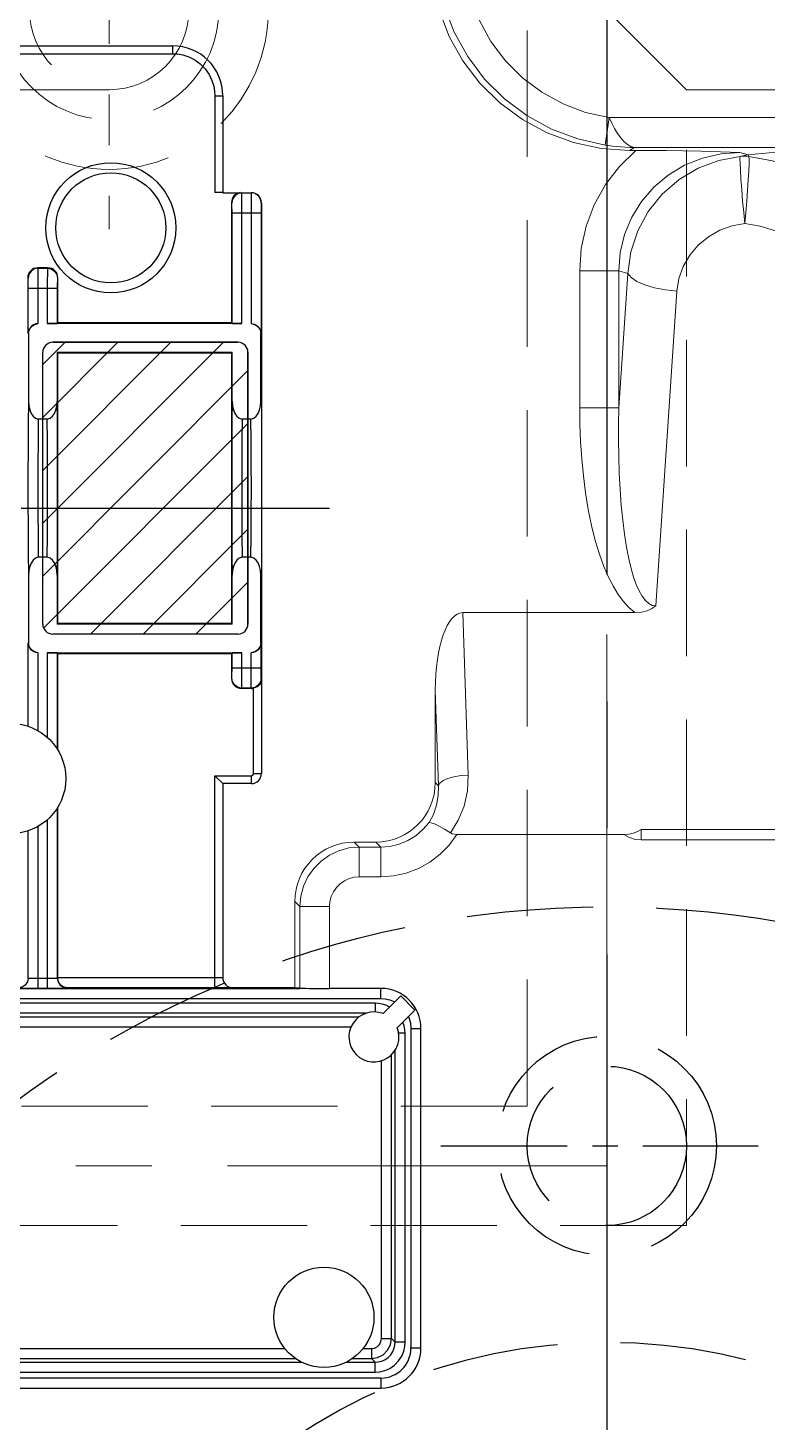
# Model space of a CAD drawing. Header units: inches. Extents: x 169168 to 170394, y -54081 to -53214.
# Drawn here: x 170102.1 to 170139.2, y -53434.4 to -53364.4 of the extents above; entities that cross this region are included whole.
import ezdxf

# ---------------------------------------------------------------- set-up
doc = ezdxf.new("R2010")
doc.units = ezdxf.units.IN
doc.header["$LTSCALE"] = 2
doc.header["$MEASUREMENT"] = 0
doc.linetypes.add('CENTER', pattern=[50.8, 31.75, -6.35, 6.35, -6.35])
doc.linetypes.add('HIDDEN', pattern=[9.525, 6.35, -3.175])
doc.layers.get('0').update_dxf_attribs({"linetype": 'CONTINUOUS'})
for name, color, linetype in [('CAV-COR', 1, 'CONTINUOUS'), ('DEFAULT_1', 7, 'CENTER'), ('y-cut', 7, 'CONTINUOUS'), ('文字', 1, 'CONTINUOUS')]:
    doc.layers.add(name, color=color, linetype=linetype)
for name, color, linetype, lineweight in [('WR', 122, 'HIDDEN', 18), ('截面', 191, 'CONTINUOUS', 15), ('枕位', 75, 'CONTINUOUS', 15)]:
    doc.layers.add(name, color=color, linetype=linetype, lineweight=lineweight)

# ---------------------------------------------------------------- blocks, each defined once
blk = doc.blocks.new('20160824.113842')
at = {"layer": '截面', "linetype": 'Continuous', "ltscale": 0.3}
h = blk.add_hatch(dxfattribs=at)
h.set_pattern_fill('ANSI31', color=256, scale=15, angle=180, style=0)
h.set_pattern_definition([(225, (341013.3881, -102926.3355), (1.325825215, -1.325825215), [])])
h.paths.add_polyline_path([(-25.924, -40.295, 0.414214), (-25.424, -40.795), (-7.807, -40.795, 0.414214), (-7.307, -40.295), (-7.307, -28.707, 0.414214), (-7.807, -28.207), (-25.424, -28.207, 0.414214), (-25.924, -28.707)])
h.paths.add_polyline_path([(49.745, -72.661, 0.196416), (49.888, -73.011), (54.532, -77.746, 0.201411), (54.889, -77.896), (63.155, -77.896, 0.414214), (63.655, -77.396), (63.655, -67.306, 0.414214), (63.155, -66.806), (50.245, -66.806, 0.414214), (49.745, -67.306)])
h.paths.add_polyline_path([(-40.588, -27.681), (-40.588, -41.321, 0.414214), (-40.088, -41.821), (-30.783, -41.821, 0.414214), (-30.283, -41.321), (-30.283, -27.681, 0.414214), (-30.783, -27.181), (-40.088, -27.181, 0.414214)])
h.paths.add_polyline_path([(-2.948, -41.321, 0.414214), (-2.448, -41.821), (6.857, -41.821, 0.414214), (7.357, -41.321), (7.357, -27.681, 0.414214), (6.857, -27.181), (-2.448, -27.181, 0.414214), (-2.948, -27.681)])
at = {"layer": 'y-cut', "linetype": 'ByBlock'}
for p, q in [((-2.448, -27.181), (6.857, -27.181)), ((-2.948, -41.321), (-2.948, -27.681)), ((7.357, -27.681), (7.357, -41.321)), ((6.857, -41.821), (-2.448, -41.821))]:
    blk.add_line(p, q, dxfattribs=at)
for centre, start, end in [((-2.448, -27.681), 90, 180), ((6.857, -27.681), 0, 90), ((-2.448, -41.321), 180, 270), ((6.857, -41.321), 270, 0)]:
    blk.add_arc(centre, 0.5, start, end, dxfattribs=at)
blk = doc.blocks.new('20140913.083227')
at = {"layer": 'WR', "linetype": 'CENTER', "ltscale": 0.2}
for p, q in [((0, 11), (0, -11)), ((-11, 0), (11, 0))]:
    blk.add_line(p, q, dxfattribs=at)
at = {"layer": 'WR', "linetype": 'HIDDEN', "ltscale": 0.5}
for radius in [8, 5.5, 4]:
    blk.add_circle((0, 0), radius, dxfattribs=at)

msp = doc.modelspace()

# ---------------------------------------------------------------- linework, layer by layer
at = {"linetype": 'CENTER', "ltscale": 0.5}
msp.add_line((170131.195, -53258.499), (170131.195, -53658.499), dxfattribs=at)
at = {"color": 8, "linetype": 'CENTER', "ltscale": 0.1}
msp.add_line((170122.849, -53420.499), (170138.787, -53420.499), dxfattribs=at)
at = {"color": 8, "linetype": 'HIDDEN', "ltscale": 0.5}
for centre, radius in [((170131.195, -53458.499), 50), ((170131.195, -53420.499), 5.5), ((170131.195, -53420.499), 4), ((170131.195, -53458.499), 28.15)]:
    msp.add_circle(centre, radius, dxfattribs=at)
at = {"layer": 'CAV-COR', "linetype": 'ByBlock'}
for p, q in [((170068.997, -53365.692), (170109.394, -53365.692)), ((170069, -53365.294), (170109.391, -53365.294)), ((170109.394, -53365.692), (170109.394, -53365.294)), ((170111.504, -53367.802), (170111.504, -53372.656)), ((170111.504, -53367.802), (170111.902, -53367.802)), ((170111.903, -53367.806), (170111.903, -53372.667)), ((170111.903, -53372.667), (170113.342, -53372.667)), ((170112.869, -53373.37), (170112.866, -53372.871)), ((170113.326, -53372.87), (170113.323, -53373.37)), ((170113.329, -53372.726), (170113.326, -53372.87)), ((170113.331, -53372.672), (170113.329, -53372.726)), ((170112.342, -53373.159), (170112.342, -53379.202)), ((170112.358, -53373.175), (170112.342, -53373.159)), ((170112.367, -53379.227), (170112.367, -53373.549)), ((170112.869, -53379.236), (170112.869, -53373.37)), ((170113.323, -53373.37), (170113.323, -53379.238)), ((170113.834, -53373.175), (170113.809, -53373.02)), ((170113.834, -53373.175), (170113.831, -53373.202)), ((170113.845, -53373.169), (170113.845, -53401.818)), ((170112.367, -53373.677), (170113.825, -53373.677)), ((170102.126, -53376.957), (170102.11, -53376.941)), ((170102.628, -53376.455), (170102.612, -53376.439)), ((170103.115, -53376.439), (170102.612, -53376.439)), ((170102.628, -53376.455), (170103.099, -53376.455)), ((170102.636, -53377.153), (170102.633, -53376.653)), ((170103.115, -53376.439), (170103.099, -53376.455)), ((170103.617, -53376.941), (170103.601, -53376.957)), ((170103.617, -53379.202), (170103.617, -53376.941)), ((170102.134, -53379.73), (170102.134, -53377.332)), ((170102.134, -53377.46), (170103.592, -53377.46)), ((170102.637, -53379.238), (170102.636, -53377.153)), ((170103.09, -53377.153), (170103.09, -53379.236)), ((170102.134, -53379.73), (170102.143, -53379.738)), ((170102.143, -53379.738), (170102.143, -53383.134)), ((170112.869, -53379.236), (170103.09, -53379.236)), ((170103.617, -53379.202), (170103.592, -53379.227)), ((170112.342, -53379.202), (170103.617, -53379.202)), ((170112.342, -53379.202), (170112.367, -53379.227)), ((170113.816, -53379.738), (170113.825, -53379.73)), ((170113.816, -53383.134), (170113.816, -53379.738)), ((170112.668, -53380.174), (170103.363, -53380.174)), ((170102.863, -53394.314), (170102.863, -53380.674)), ((170103.584, -53380.677), (170103.584, -53383.134)), ((170103.584, -53380.677), (170103.617, -53380.71)), ((170103.584, -53380.677), (170112.376, -53380.677)), ((170103.617, -53394.277), (170103.617, -53380.71)), ((170103.617, -53380.71), (170112.342, -53380.71)), ((170112.342, -53380.71), (170112.376, -53380.677)), ((170112.342, -53380.71), (170112.342, -53394.277)), ((170112.376, -53383.134), (170112.376, -53380.677)), ((170113.168, -53394.314), (170113.168, -53380.674)), ((170103.595, -53384.121), (170103.584, -53383.134)), ((170103.089, -53384.024), (170102.638, -53384.024)), ((170113.321, -53384.024), (170112.871, -53384.024)), ((170103.607, -53386.33), (170103.595, -53384.121)), ((170103.607, -53388.658), (170103.607, -53386.33)), ((170112.352, -53386.33), (170112.352, -53388.658)), ((170112.352, -53388.658), (170112.365, -53390.866)), ((170103.089, -53390.964), (170102.638, -53390.964)), ((170112.365, -53390.866), (170112.376, -53391.854)), ((170113.321, -53390.964), (170112.871, -53390.964)), ((170102.143, -53391.854), (170102.143, -53395.249)), ((170103.584, -53391.854), (170103.584, -53394.311)), ((170112.376, -53394.311), (170112.376, -53391.854)), ((170113.816, -53395.249), (170113.816, -53391.854)), ((170103.617, -53394.277), (170103.584, -53394.311)), ((170112.376, -53394.311), (170103.584, -53394.311)), ((170112.342, -53394.277), (170103.617, -53394.277)), ((170112.376, -53394.311), (170112.342, -53394.277)), ((170102.134, -53395.258), (170102.143, -53395.249)), ((170102.134, -53399.446), (170102.134, -53395.258)), ((170112.668, -53394.814), (170103.363, -53394.814)), ((170113.825, -53395.258), (170113.816, -53395.249)), ((170113.826, -53396.676), (170113.825, -53395.258)), ((170102.637, -53399.672), (170102.637, -53395.75)), ((170103.09, -53395.752), (170103.09, -53399.999)), ((170103.09, -53395.752), (170112.869, -53395.752)), ((170103.592, -53395.76), (170103.592, -53400.591)), ((170103.617, -53395.785), (170103.592, -53395.76)), ((170103.617, -53400.631), (170103.617, -53395.785)), ((170103.617, -53395.785), (170112.342, -53395.785)), ((170112.342, -53395.785), (170112.367, -53395.76)), ((170112.342, -53395.785), (170112.342, -53397.041)), ((170112.869, -53396.83), (170112.869, -53395.752)), ((170113.323, -53396.83), (170113.323, -53395.75)), ((170113.825, -53396.523), (170112.367, -53396.523)), ((170112.342, -53397.041), (170112.358, -53397.025)), ((170113.326, -53397.33), (170113.323, -53396.83)), ((170113.834, -53397.025), (170113.795, -53397.217)), ((170112.845, -53397.544), (170112.861, -53397.528)), ((170113.347, -53397.544), (170112.845, -53397.544)), ((170113.331, -53397.528), (170112.861, -53397.528)), ((170113.347, -53397.544), (170113.331, -53397.528)), ((170113.444, -53401.822), (170113.444, -53397.534)), ((170111.504, -53412.57), (170111.504, -53401.922)), ((170111.504, -53401.922), (170111.903, -53402.321)), ((170111.504, -53401.922), (170113.344, -53401.922)), ((170113.344, -53402.32), (170113.344, -53401.922)), ((170113.846, -53401.822), (170113.444, -53401.822)), ((170111.903, -53402.321), (170111.903, -53412.058)), ((170113.342, -53402.321), (170111.903, -53402.321)), ((170103.592, -53403.542), (170103.592, -53412.076)), ((170103.617, -53412.067), (170103.617, -53403.502)), ((170103.09, -53404.133), (170103.09, -53412.587)), ((170102.134, -53412.076), (170102.134, -53404.686)), ((170102.637, -53412.587), (170102.637, -53404.46)), ((170102.11, -53412.063), (170102.134, -53412.076)), ((170103.592, -53412.076), (170103.617, -53412.063)), ((170062.613, -53412.598), (170115.77, -53412.598)), ((170102.329, -53412.586), (170103.398, -53412.586)), ((170102.637, -53412.084), (170103.244, -53412.084)), ((170103.398, -53412.586), (170103.896, -53412.583)), ((170111.61, -53412.067), (170103.617, -53412.067)), ((170111.964, -53412.569), (170104.111, -53412.57)), ((170112.151, -53412.568), (170111.964, -53412.569)), ((170115.52, -53412.56), (170112.405, -53412.56)), ((170115.77, -53412.585), (170115.52, -53412.56)), ((170119.848, -53412.597), (170117.264, -53412.597)), ((170119.848, -53413.101), (170119.848, -53412.598)), ((170058.543, -53413.101), (170119.848, -53413.101)), ((170119.559, -53413.343), (170058.832, -53413.343)), ((170119.559, -53413.343), (170119.559, -53413.776)), ((170119.955, -53413.861), (170120.846, -53412.97)), ((170120.846, -53412.97), (170121.557, -53413.681)), ((170119.08, -53413.845), (170059.31, -53413.845)), ((170118.734, -53414.032), (170059.657, -53414.032)), ((170121.557, -53413.681), (170120.666, -53414.572)), ((170118.342, -53414.534), (170060.049, -53414.534)), ((170121.064, -53414.849), (170120.739, -53414.849)), ((170121.064, -53430.351), (170121.064, -53414.849)), ((170121.355, -53414.608), (170121.858, -53414.608)), ((170121.355, -53414.608), (170121.355, -53430.64)), ((170121.858, -53430.64), (170121.858, -53414.607)), ((170119.874, -53430.164), (170119.874, -53416.229)), ((170120.375, -53430.164), (170120.375, -53415.928)), ((170120.562, -53430.351), (170120.562, -53415.695)), ((170119.874, -53430.164), (170120.375, -53430.164)), ((170120.375, -53430.164), (170120.562, -53430.351)), ((170063.373, -53430.665), (170115.018, -53430.665)), ((170118.949, -53430.665), (170119.372, -53430.665)), ((170119.372, -53430.665), (170119.372, -53431.167)), ((170121.064, -53430.351), (170120.562, -53430.351)), ((170121.355, -53430.64), (170121.858, -53430.64)), ((170062.518, -53431.354), (170115.873, -53431.354)), ((170062.836, -53431.167), (170115.555, -53431.167)), ((170118.094, -53431.354), (170119.559, -53431.354)), ((170118.413, -53431.167), (170119.372, -53431.167)), ((170119.372, -53431.167), (170119.559, -53431.354)), ((170119.559, -53431.856), (170119.559, -53431.354)), ((170119.848, -53432.147), (170058.543, -53432.147)), ((170058.832, -53431.856), (170119.559, -53431.856)), ((170119.848, -53432.147), (170119.848, -53432.65)), ((170058.543, -53432.65), (170119.848, -53432.65))]:
    msp.add_line(p, q, dxfattribs=at)
for points in [[(170109.394, -53365.692), (170109.63, -53365.706), (170109.903, -53365.755), (170110.198, -53365.851), (170110.494, -53366.002), (170110.773, -53366.205), (170111.017, -53366.454), (170111.214, -53366.735), (170111.357, -53367.029), (170111.447, -53367.317), (170111.492, -53367.58), (170111.504, -53367.802)], [(170112.861, -53372.672), (170112.669, -53372.711), (170112.506, -53372.82), (170112.397, -53372.983), (170112.358, -53373.175)], [(170112.866, -53372.871), (170112.863, -53372.726), (170112.861, -53372.672)], [(170113.809, -53373.02), (170113.738, -53372.88), (170113.627, -53372.768), (170113.487, -53372.697)], [(170112.367, -53373.549), (170112.366, -53373.429), (170112.365, -53373.325), (170112.363, -53373.245), (170112.361, -53373.194), (170112.358, -53373.175)], [(170113.827, -53373.385), (170113.826, -53373.523), (170113.825, -53379.73)], [(170113.831, -53373.202), (170113.829, -53373.274), (170113.827, -53373.385)], [(170102.628, -53376.455), (170102.436, -53376.493), (170102.273, -53376.602), (170102.164, -53376.765), (170102.126, -53376.957)], [(170102.134, -53377.332), (170102.133, -53377.212), (170102.132, -53377.108), (170102.13, -53377.027), (170102.128, -53376.976), (170102.126, -53376.957)], [(170102.633, -53376.653), (170102.631, -53376.508), (170102.628, -53376.455)], [(170103.099, -53376.455), (170103.096, -53376.508), (170103.094, -53376.653), (170103.09, -53377.153)], [(170103.099, -53376.455), (170103.291, -53376.493), (170103.454, -53376.602), (170103.563, -53376.765), (170103.601, -53376.957)], [(170103.601, -53376.957), (170103.599, -53376.976), (170103.597, -53377.027), (170103.595, -53377.108), (170103.594, -53377.212), (170103.593, -53377.332), (170103.592, -53379.227)], [(170102.637, -53379.237), (170102.508, -53379.255), (170102.391, -53379.303), (170102.296, -53379.372), (170102.225, -53379.454), (170102.175, -53379.543), (170102.145, -53379.636), (170102.134, -53379.73)], [(170102.143, -53379.738), (170102.181, -53379.546), (170102.29, -53379.383), (170102.453, -53379.274), (170102.637, -53379.238)], [(170113.323, -53379.236), (170113.473, -53379.261), (170113.612, -53379.331), (170113.721, -53379.435), (170113.797, -53379.575), (170113.825, -53379.73)], [(170113.323, -53379.238), (170113.506, -53379.274), (170113.669, -53379.383), (170113.778, -53379.546), (170113.816, -53379.738)], [(170102.143, -53383.134), (170102.131, -53384.27), (170102.122, -53385.515), (170102.118, -53386.827), (170102.118, -53388.161), (170102.122, -53389.472), (170102.131, -53390.717), (170102.143, -53391.854)], [(170102.143, -53383.134), (170102.162, -53383.366), (170102.211, -53383.568), (170102.282, -53383.739), (170102.376, -53383.88), (170102.492, -53383.982), (170102.638, -53384.024)], [(170103.089, -53384.024), (170103.234, -53383.981), (170103.351, -53383.88), (170103.445, -53383.739), (170103.516, -53383.568), (170103.565, -53383.365), (170103.584, -53383.134)], [(170112.376, -53383.134), (170112.365, -53384.121), (170112.352, -53386.33)], [(170112.376, -53383.134), (170112.395, -53383.366), (170112.444, -53383.569), (170112.515, -53383.739), (170112.608, -53383.88), (170112.725, -53383.982), (170112.871, -53384.024)], [(170113.321, -53384.024), (170113.467, -53383.981), (170113.584, -53383.88), (170113.677, -53383.739), (170113.749, -53383.568), (170113.798, -53383.365), (170113.816, -53383.134)], [(170102.638, -53384.024), (170102.628, -53385.116), (170102.622, -53386.286), (170102.62, -53387.494), (170102.622, -53388.702), (170102.628, -53389.871), (170102.638, -53390.964)], [(170103.089, -53390.964), (170103.099, -53389.871), (170103.105, -53388.702), (170103.107, -53387.494), (170103.105, -53386.286), (170103.099, -53385.116), (170103.089, -53384.024)], [(170112.871, -53384.024), (170112.861, -53385.116), (170112.855, -53386.286), (170112.853, -53387.494), (170112.855, -53388.702), (170112.861, -53389.871), (170112.871, -53390.964)], [(170113.321, -53390.964), (170113.331, -53389.871), (170113.337, -53388.702), (170113.339, -53387.494), (170113.337, -53386.286), (170113.331, -53385.116), (170113.321, -53384.024)], [(170103.584, -53391.854), (170103.595, -53390.866), (170103.607, -53388.658)], [(170102.638, -53390.964), (170102.492, -53391.006), (170102.375, -53391.108), (170102.282, -53391.249), (170102.211, -53391.42), (170102.162, -53391.622), (170102.143, -53391.854)], [(170103.584, -53391.854), (170103.565, -53391.622), (170103.516, -53391.419), (170103.444, -53391.248), (170103.351, -53391.108), (170103.234, -53391.006), (170103.089, -53390.964)], [(170112.871, -53390.964), (170112.725, -53391.006), (170112.608, -53391.108), (170112.515, -53391.249), (170112.444, -53391.419), (170112.395, -53391.622), (170112.376, -53391.854)], [(170113.816, -53391.854), (170113.798, -53391.622), (170113.748, -53391.419), (170113.677, -53391.248), (170113.584, -53391.108), (170113.467, -53391.006), (170113.321, -53390.964)], [(170102.637, -53395.75), (170102.508, -53395.733), (170102.391, -53395.684), (170102.296, -53395.615), (170102.225, -53395.534), (170102.175, -53395.444), (170102.145, -53395.351), (170102.134, -53395.258)], [(170102.637, -53395.75), (170102.453, -53395.713), (170102.29, -53395.605), (170102.181, -53395.442), (170102.143, -53395.249)], [(170113.816, -53395.249), (170113.778, -53395.442), (170113.669, -53395.605), (170113.506, -53395.713), (170113.323, -53395.75)], [(170113.825, -53395.258), (170113.819, -53395.327), (170113.801, -53395.401), (170113.771, -53395.474), (170113.729, -53395.542), (170113.677, -53395.602), (170113.612, -53395.657), (170113.53, -53395.704), (170113.429, -53395.739), (170113.323, -53395.751)], [(170112.358, -53397.025), (170112.361, -53397.006), (170112.363, -53396.955), (170112.365, -53396.875), (170112.366, -53396.771), (170112.367, -53396.651), (170112.367, -53395.76)], [(170112.861, -53397.528), (170112.669, -53397.489), (170112.506, -53397.38), (170112.397, -53397.217), (170112.358, -53397.025)], [(170112.861, -53397.528), (170112.863, -53397.474), (170112.866, -53397.329), (170112.869, -53396.83)], [(170113.331, -53397.528), (170113.329, -53397.474), (170113.326, -53397.33)], [(170113.795, -53397.217), (170113.687, -53397.38), (170113.524, -53397.489), (170113.331, -53397.528)], [(170113.845, -53397.156), (170113.844, -53397.158), (170113.836, -53397.185), (170113.823, -53397.22), (170113.805, -53397.261), (170113.779, -53397.306), (170113.744, -53397.355), (170113.697, -53397.405), (170113.634, -53397.455), (170113.55, -53397.502), (170113.444, -53397.534)], [(170113.834, -53397.025), (170113.831, -53396.999), (170113.829, -53396.926), (170113.827, -53396.815), (170113.826, -53396.676)], [(170113.344, -53401.922), (170113.365, -53401.92), (170113.386, -53401.913), (170113.406, -53401.9), (170113.423, -53401.883), (170113.435, -53401.863), (170113.442, -53401.842), (170113.444, -53401.822)], [(170111.903, -53412.06), (170111.894, -53412.062), (170111.854, -53412.063), (170111.791, -53412.065), (170111.708, -53412.066), (170111.61, -53412.067)], [(170102.134, -53412.076), (170102.096, -53412.268), (170101.987, -53412.431), (170101.824, -53412.54), (170101.632, -53412.578)], [(170101.686, -53412.581), (170101.83, -53412.583), (170102.329, -53412.586)], [(170102.134, -53412.076), (170102.161, -53412.078), (170102.234, -53412.081), (170102.344, -53412.082), (170102.483, -53412.084), (170102.637, -53412.084)], [(170103.244, -53412.084), (170103.383, -53412.082), (170103.493, -53412.081), (170103.566, -53412.078), (170103.592, -53412.076)], [(170103.592, -53412.076), (170103.631, -53412.268), (170103.74, -53412.431), (170103.903, -53412.54), (170104.095, -53412.578)], [(170104.111, -53412.57), (170104.003, -53412.557), (170103.895, -53412.518), (170103.795, -53412.451), (170103.708, -53412.354), (170103.644, -53412.226), (170103.617, -53412.067)], [(170103.896, -53412.583), (170104.041, -53412.581), (170104.095, -53412.578)], [(170112.408, -53412.562), (170112.381, -53412.564), (170112.293, -53412.566), (170112.151, -53412.568)], [(170120.286, -53413.53), (170120.092, -53413.441), (170119.902, -53413.383), (170119.723, -53413.352), (170119.559, -53413.343)], [(170119.848, -53413.101), (170120.061, -53413.116), (170120.298, -53413.169), (170120.545, -53413.271)], [(170121.23, -53414.007), (170121.328, -53414.323), (170121.355, -53414.608)], [(170121.064, -53414.849), (170121.053, -53414.669), (170121.018, -53414.48), (170120.954, -53414.283)], [(170119.372, -53431.167), (170119.681, -53431.118), (170119.961, -53430.975), (170120.183, -53430.754), (170120.326, -53430.474), (170120.375, -53430.164)], [(170119.372, -53430.665), (170119.526, -53430.641), (170119.667, -53430.57), (170119.778, -53430.458), (170119.849, -53430.318), (170119.874, -53430.164)], [(170119.559, -53431.856), (170119.792, -53431.838), (170120.041, -53431.777), (170120.296, -53431.664), (170120.533, -53431.499), (170120.736, -53431.29), (170120.892, -53431.051), (170120.995, -53430.802), (170121.049, -53430.565), (170121.064, -53430.351)], [(170119.559, -53431.354), (170119.715, -53431.342), (170119.881, -53431.302), (170120.05, -53431.227), (170120.209, -53431.117), (170120.344, -53430.977), (170120.448, -53430.818), (170120.517, -53430.652), (170120.552, -53430.494), (170120.562, -53430.351)]]:
    msp.add_lwpolyline(points, dxfattribs=at)
for centre, radius in [((170106.28, -53374.429), 3.266), ((170106.28, -53374.429), 2.764), ((170101.255, -53402.066), 2.764), ((170116.984, -53429.101), 2.513)]:
    msp.add_circle(centre, radius, dxfattribs=at)
for centre, radius, start, end in [((170103.363, -53380.674), 0.5, 90, 180), ((170112.668, -53380.674), 0.5, 0, 90), ((170103.363, -53394.314), 0.5, 180, 270), ((170112.668, -53394.314), 0.5, 270, 0), ((170119.496, -53415.031), 1.256, 68.57818, 21.42182), ((170119.848, -53430.64), 2.01, 270, 0), ((170119.848, -53430.64), 1.507, 270, 0)]:
    msp.add_arc(centre, radius, start, end, dxfattribs=at)
for centre, major_axis, ratio, start_param, end_param in [((170109.39, -53367.807), (-1.777, -1.777), 0.999695, 8.639532, 10.210024), ((170111.504, -53372.663), (0.402, 0), 0.017455, 0.043803, 1.570796), ((170112.845, -53373.159), (0.355, -0.355), 0.999695, 2.489816, 3.926839), ((170113.342, -53373.169), (0.225, 0.45), 0.99981, -1.107103, 0.463541), ((170102.612, -53376.941), (0.355, -0.355), 0.999695, 2.356347, 3.926839), ((170103.115, -53376.941), (0.355, 0.355), 0.999695, -0.785246, 0.785246), ((170103.09, -53379.227), (0.502, 0), 0.017455, -1.570796, -0.017453), ((170112.869, -53379.227), (0.502, 0), 0.017455, -3.124139, -1.570796), ((170103.09, -53395.76), (0.502, 0), 0.017455, 0.017453, 1.570796), ((170112.869, -53395.76), (0.502, 0), 0.017455, 1.570796, 3.124139), ((170112.845, -53397.041), (-0.355, -0.355), 0.999695, -0.785246, 0.785246), ((170113.347, -53397.041), (0.355, -0.355), 0.999695, -0.785246, -0.591219), ((170113.342, -53401.818), (-0.225, 0.45), 0.99981, 8.961237, 10.531881), ((170112.405, -53412.058), (0.45, -0.225), 0.99981, 3.605134, 5.176082), ((170117.264, -53412.584), (1.5, 0), 0.008727, -3.054326, -1.570796), ((170119.848, -53414.607), (0, 2.01), 0.999962, -1.570796, 0)]:
    msp.add_ellipse(centre, major_axis=major_axis, ratio=ratio, start_param=start_param, end_param=end_param, dxfattribs=at)
at = {"layer": 'DEFAULT_1', "color": 2, "linetype": 'CENTER', "ltscale": 0.4}
msp.add_line((170061.135, -53388.499), (170117.256, -53388.499), dxfattribs=at)
at = {"layer": 'WR', "linetype": 'CENTER', "ltscale": 0.3}
for q in [(170131.195, -53338.499), (170036.195, -53421.499)]:
    msp.add_line((170131.195, -53421.499), q, dxfattribs=at)
at = {"layer": 'WR', "linetype": 'HIDDEN', "ltscale": 0.5}
for p, q in [((170127.195, -53418.499), (170127.195, -53344.499)), ((170135.195, -53367.499), (170131.195, -53363.499)), ((170106.195, -53367.499), (170052.195, -53367.499)), ((170135.195, -53424.499), (170135.195, -53367.499)), ((170135.195, -53367.499), (170182.195, -53367.499)), ((170127.195, -53418.499), (170052.195, -53418.499)), ((170135.195, -53424.499), (170042.195, -53424.499))]:
    msp.add_line(p, q, dxfattribs=at)
at = {"layer": '枕位', "linetype": 'ByBlock', "ltscale": 0.3}
for p, q in [((170131.314, -53368.898), (170131.108, -53370.279)), ((170142.149, -53368.898), (170131.314, -53368.898)), ((170132.583, -53370.396), (170132.324, -53370.542)), ((170142.149, -53370.396), (170132.583, -53370.396)), ((170135.927, -53370.587), (170137.881, -53370.642)), ((170138.288, -53370.762), (170137.881, -53370.642)), ((170138.288, -53370.762), (170142.149, -53370.396)), ((170129.832, -53383.466), (170129.832, -53376.582)), ((170131.801, -53376.582), (170129.832, -53376.582)), ((170131.801, -53383.466), (170131.801, -53376.582)), ((170132.252, -53376.717), (170131.801, -53376.582)), ((170132.252, -53376.717), (170131.801, -53383.466)), ((170134.714, -53377.602), (170133.659, -53393.397)), ((170131.801, -53383.466), (170129.832, -53383.466)), ((170123.959, -53393.739), (170124.229, -53401.891)), ((170123.959, -53393.739), (170132.606, -53393.739)), ((170122.576, -53397.628), (170122.735, -53402.423)), ((170122.576, -53402.264), (170122.576, -53397.628)), ((170122.576, -53402.264), (170122.735, -53402.423)), ((170123.651, -53404.872), (170132.046, -53404.872)), ((170143.045, -53404.616), (170132.91, -53404.616)), ((170132.91, -53405.147), (170132.91, -53404.616)), ((170118.509, -53405.252), (170119.587, -53405.252)), ((170118.758, -53405.502), (170118.509, -53405.252)), ((170118.758, -53406.996), (170118.758, -53405.502)), ((170118.758, -53405.502), (170119.837, -53405.502)), ((170119.587, -53405.252), (170119.837, -53405.502)), ((170119.837, -53406.996), (170119.837, -53405.502)), ((170132.91, -53405.147), (170143.045, -53405.147)), ((170118.758, -53406.996), (170119.837, -53406.996)), ((170115.52, -53412.56), (170115.52, -53408.241)), ((170115.77, -53408.49), (170115.52, -53408.241)), ((170115.77, -53412.585), (170115.77, -53408.49)), ((170117.264, -53408.49), (170115.77, -53408.49)), ((170117.264, -53412.597), (170117.264, -53408.49))]:
    msp.add_line(p, q, dxfattribs=at)
for points in [[(170132.324, -53370.542), (170130.915, -53370.443), (170129.526, -53370.145), (170128.2, -53369.657), (170126.963, -53368.992), (170125.824, -53368.153), (170124.817, -53367.162), (170123.967, -53366.05), (170123.279, -53364.823), (170122.769, -53363.506), (170122.452, -53362.14)], [(170131.314, -53368.898), (170130.129, -53368.634), (170128.993, -53368.207), (170127.929, -53367.625), (170126.96, -53366.901), (170126.103, -53366.047), (170125.375, -53365.082), (170124.79, -53364.024), (170124.362, -53362.896)], [(170131.108, -53370.279), (170129.731, -53369.972), (170128.411, -53369.475), (170127.176, -53368.798), (170126.049, -53367.955), (170125.053, -53366.962), (170124.207, -53365.84), (170123.528, -53364.61), (170123.029, -53363.299)], [(170132.583, -53370.396), (170132.405, -53370.353), (170132.23, -53370.256), (170132.058, -53370.109), (170131.892, -53369.919), (170131.733, -53369.694), (170131.583, -53369.443), (170131.443, -53369.174), (170131.314, -53368.898)], [(170129.832, -53376.582), (170129.911, -53375.468), (170130.153, -53374.353), (170130.56, -53373.274), (170131.122, -53372.262), (170131.823, -53371.347), (170132.649, -53370.542)], [(170132.583, -53370.396), (170132.347, -53370.392), (170132.114, -53370.382), (170131.888, -53370.368), (170131.672, -53370.349), (170131.469, -53370.328), (170131.28, -53370.304), (170131.108, -53370.279)], [(170131.801, -53376.582), (170131.869, -53375.674), (170132.083, -53374.769), (170132.443, -53373.901), (170132.938, -53373.1), (170133.552, -53372.39), (170134.274, -53371.782), (170135.096, -53371.289), (170135.993, -53370.927), (170136.933, -53370.711), (170137.881, -53370.642)], [(170132.324, -53370.542), (170133.386, -53370.545), (170134.18, -53370.553), (170135.028, -53370.568), (170135.927, -53370.587)], [(170137.889, -53370.844), (170138.087, -53370.796), (170138.288, -53370.762)], [(170138.331, -53370.848), (170138.31, -53370.798), (170138.288, -53370.762)], [(170137.889, -53370.844), (170136.81, -53371.047), (170135.776, -53371.439), (170134.82, -53372.011), (170133.977, -53372.743), (170133.276, -53373.612), (170132.744, -53374.587), (170132.399, -53375.634), (170132.252, -53376.717)], [(170138.123, -53374.213), (170138.067, -53373.653), (170138.013, -53373.074), (170137.966, -53372.509), (170137.927, -53371.988), (170137.898, -53371.54), (170137.882, -53371.188), (170137.878, -53370.952), (170137.888, -53370.844)], [(170137.888, -53370.844), (170138.036, -53370.836), (170138.185, -53370.837), (170138.332, -53370.848)], [(170138.123, -53374.213), (170138.172, -53373.66), (170138.219, -53373.091), (170138.261, -53372.533), (170138.295, -53372.017), (170138.32, -53371.57), (170138.335, -53371.215), (170138.34, -53370.969), (170138.332, -53370.848)], [(170148.056, -53377.588), (170141.742, -53372.157), (170140.672, -53371.518), (170139.519, -53371.076), (170138.331, -53370.848)], [(170138.123, -53374.213), (170137.484, -53374.328), (170136.867, -53374.553), (170136.295, -53374.882), (170135.787, -53375.304), (170135.361, -53375.806), (170135.034, -53376.37), (170134.816, -53376.976), (170134.714, -53377.602)], [(170141.01, -53375.415), (170140.373, -53374.951), (170139.659, -53374.587), (170138.898, -53374.338), (170138.123, -53374.213)], [(170134.714, -53377.602), (170134.134, -53377.544), (170133.586, -53377.441), (170133.099, -53377.297), (170132.701, -53377.122), (170132.414, -53376.925), (170132.252, -53376.717)], [(170132.606, -53393.739), (170132.306, -53393.488), (170132.029, -53393.187), (170131.769, -53392.837), (170131.52, -53392.432), (170131.278, -53391.963), (170131.043, -53391.42), (170130.819, -53390.802), (170130.61, -53390.112), (170130.422, -53389.362), (170130.259, -53388.566), (170130.122, -53387.735), (170130.013, -53386.881), (170129.93, -53386.015), (170129.874, -53385.149), (170129.842, -53384.296), (170129.832, -53383.466)], [(170133.659, -53393.397), (170133.477, -53393.373), (170133.305, -53393.289), (170133.131, -53393.135), (170132.964, -53392.918), (170132.811, -53392.648), (170132.67, -53392.331), (170132.538, -53391.962), (170132.412, -53391.532), (170132.292, -53391.032), (170132.179, -53390.456), (170132.077, -53389.809), (170131.988, -53389.102), (170131.914, -53388.347), (170131.857, -53387.555), (170131.816, -53386.74), (170131.791, -53385.911), (170131.781, -53385.081), (170131.785, -53384.262), (170131.801, -53383.466)], [(170133.659, -53393.397), (170133.46, -53393.534), (170133.214, -53393.644), (170132.927, -53393.715), (170132.606, -53393.739)], [(170122.735, -53402.423), (170122.811, -53402.292), (170122.973, -53402.169), (170123.213, -53402.061), (170123.515, -53401.976), (170123.861, -53401.918), (170124.229, -53401.891)], [(170124.229, -53401.891), (170124.19, -53402.683), (170124.022, -53403.447), (170123.734, -53404.159), (170123.344, -53404.791)], [(170122.735, -53402.423), (170122.723, -53402.923), (170122.637, -53403.407), (170122.48, -53403.862), (170122.262, -53404.274)], [(170119.837, -53405.502), (170120.301, -53405.467), (170120.759, -53405.36), (170121.199, -53405.181), (170121.602, -53404.935), (170121.958, -53404.63), (170122.262, -53404.274)], [(170123.344, -53404.791), (170123.042, -53404.603), (170122.768, -53404.45), (170122.539, -53404.34), (170122.367, -53404.281), (170122.262, -53404.274)], [(170119.837, -53406.996), (170120.477, -53406.95), (170121.112, -53406.812), (170121.727, -53406.58), (170122.3, -53406.261), (170122.817, -53405.866), (170123.269, -53405.401), (170123.651, -53404.872)], [(170123.344, -53404.791), (170123.432, -53404.835), (170123.535, -53404.863), (170123.651, -53404.872)], [(170132.045, -53404.872), (170132.305, -53404.854), (170132.535, -53404.801), (170132.737, -53404.721), (170132.91, -53404.616)], [(170132.046, -53404.872), (170132.33, -53405.026), (170132.617, -53405.116), (170132.91, -53405.147)], [(170115.77, -53408.49), (170115.817, -53407.972), (170115.953, -53407.469), (170116.174, -53406.998), (170116.472, -53406.572), (170116.84, -53406.204), (170117.266, -53405.905), (170117.737, -53405.685), (170118.24, -53405.549), (170118.758, -53405.502)], [(170117.264, -53408.49), (170117.286, -53408.231), (170117.354, -53407.979), (170117.464, -53407.742), (170117.613, -53407.529), (170117.797, -53407.345), (170118.01, -53407.196), (170118.247, -53407.086), (170118.499, -53407.018), (170118.758, -53406.996)]]:
    msp.add_lwpolyline(points, dxfattribs=at)
for centre, major_axis, ratio, start_param, end_param in [((170124.082, -53397.973), (-0.14, 4.234), 0.354121, -0.011737, 1.477466), ((170119.565, -53402.241), (2.137, -2.137), 0.992433, -0.7816, 0.7816), ((170118.532, -53408.264), (2.137, -2.137), 0.992433, 2.359993, 3.923193)]:
    msp.add_ellipse(centre, major_axis=major_axis, ratio=ratio, start_param=start_param, end_param=end_param, dxfattribs=at)

# ---------------------------------------------------------------- block references
at = {"layer": 'WR', "linetype": 'ByBlock'}
msp.add_blockref('20140913.083227', (170106.195, -53363.499), dxfattribs=at)
at = {"layer": '文字', "linetype": 'ByBlock'}
msp.add_blockref('20160824.113842', (170105.811, -53352.993), dxfattribs=at)

doc.saveas('drawing.dxf')
